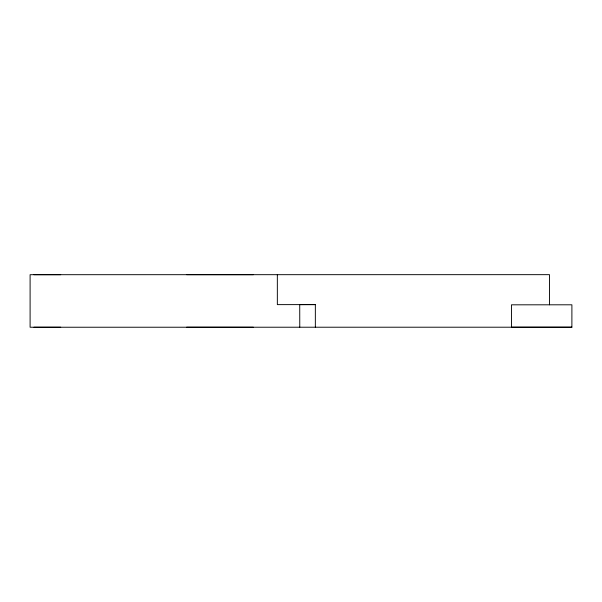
<?xml version="1.0" encoding="UTF-8"?>
<svg xmlns="http://www.w3.org/2000/svg" width="602" height="602" viewBox="0 0 602 602"><rect width="100%" height="100%" fill="white"/><g stroke="black" fill="none" stroke-linecap="round" stroke-linejoin="round"><path stroke-width="0.9" d="M315.35 327.202L315.35 304.612L277.349 304.627L277.341 274.67M571.885 327.202L571.9 304.8L511.467 304.823L511.467 327.217L571.885 327.202L30.1 327.24L30.1 274.7L549.483 274.662L549.498 304.8M253.352 274.7L186.635 274.678M253.352 327.24L186.635 327.217M33.968 274.7L60.704 274.693M315.35 304.612L299.728 304.635L299.766 327.21M33.968 327.24L60.704 327.232"/></g></svg>
